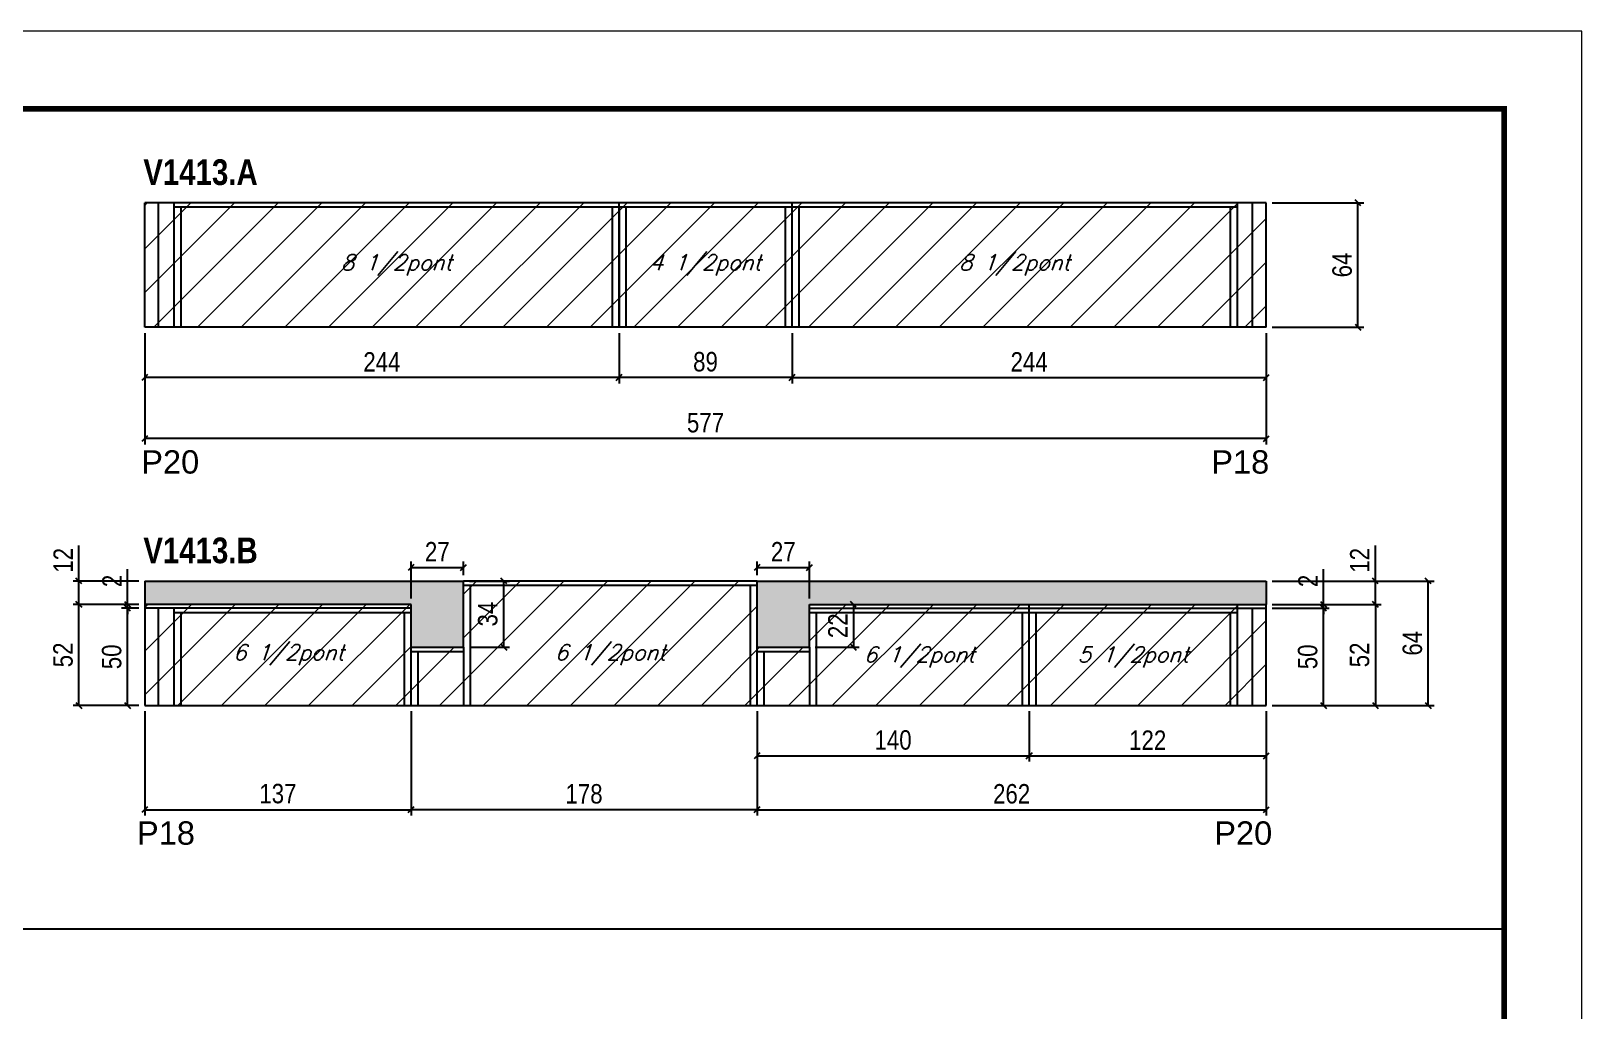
# Model space of a CAD drawing. Extents: x 3309 to 9563, y -2522 to 14608.
# Drawn here: x 7180 to 7978, y 9509 to 10014 of the extents above; entities that cross this region are included whole.
import ezdxf

# ---------------------------------------------------------------- set-up
doc = ezdxf.new("R2010")
doc.units = 0
doc.linetypes.add('DASHED', pattern=[0.75, 0.5, -0.25])
for name, color, linetype in [('5', 5, 'Continuous'), ('COTA', 241, 'Continuous'), ('NOMENCLATURA', 7, 'Continuous'), ('Painéis', 200, 'Continuous'), ('SARR_2.2x7', 40, 'Continuous'), ('SARR_3.5x7', 81, 'Continuous'), ('texto', 7, 'Continuous')]:
    doc.layers.add(name, color=color, linetype=linetype)
for name, color, linetype, lineweight in [('Folhas', 255, 'Continuous', 9), ('Hachura', 251, 'Continuous', 9), ('SARRAFO DE PRESSAO', 251, 'DASHED', 9)]:
    doc.layers.add(name, color=color, linetype=linetype, lineweight=lineweight)
doc.styles.add('COTA TECNICA', font='techl___.ttf', dxfattribs={"height": 10})
doc.styles.add('Romans', font='romans.shx')
doc.styles.get("Standard").update_dxf_attribs({"font": 'arial.ttf'})
doc.styles.add('TECNICA', font='techb___.ttf', dxfattribs={"height": 10})
doc.dimstyles.new('PAINEL', dxfattribs={"dimtxt": 10, "dimasz": 3, "dimexe": 3, "dimexo": 3, "dimgap": 3, "dimtad": 1, "dimdec": 1, "dimzin": 12, "dimdsep": 46, "dimtxsty": 'COTA TECNICA', "dimblk1": 'OBLIQUE', "dimblk2": 'OBLIQUE', "dimsah": 1, "dimcen": 0.9, "dimclrd": 4, "dimclre": 4, "dimclrt": 240, "dimadec": 1, "dimazin": 3, "dimtfac": 1, "dimtdec": 1, "dimtmove": 0, "dimatfit": 3, "dimfxl": 1, "dimtolj": 1, "dimtzin": 12, "dimarcsym": 0})

# ---------------------------------------------------------------- blocks, each defined once
blk = doc.blocks.new('9999999999')
at = {"layer": 'Folhas'}
blk.add_lwpolyline([(98138.98, 34190.21), (99623.98, 34190.21), (99623.98, 35240.21), (98138.98, 35240.21)], close=True, dxfattribs=at)
at = {"layer": 'Folhas', "color": 30, "const_width": 3}
blk.add_lwpolyline([(98213.98, 34230.21), (99583.98, 34230.21), (99583.98, 35200.21), (98213.98, 35200.21)], close=True, dxfattribs=at)
blk = doc.blocks.new('_Oblique')
at = {"color": 0, "linetype": 'ByBlock', "lineweight": -2}
blk.add_line((-0.5, -0.5), (0.5, 0.5), dxfattribs=at)
blk = doc.blocks.new('*D2034')
at = {"layer": 'COTA', "color": 4, "linetype": 'ByBlock', "lineweight": -2, "transparency": 16777216}
for p, q in [((7482.44, 9858.2), (7482.44, 9832.28)), ((7571.44, 9858.2), (7571.44, 9832.28)), ((7571.44, 9835.28), (7482.44, 9835.28))]:
    blk.add_line(p, q, dxfattribs=at)
at = {"layer": 'Defpoints', "color": 0, "linetype": 'ByBlock', "transparency": 16777216}
for p in [(7482.44, 9861.2), (7571.44, 9861.2), (7482.44, 9835.28)]:
    blk.add_point(p, dxfattribs=at)
at = {"layer": 'COTA', "color": 4, "linetype": 'ByBlock', "lineweight": -2, "transparency": 16777216, "xscale": 3, "yscale": 3, "zscale": 3, "rotation": 180}
blk.add_blockref('_Oblique', (7482.44, 9835.28), dxfattribs=at)
at = {"layer": 'COTA', "color": 4, "linetype": 'ByBlock', "lineweight": -2, "transparency": 16777216, "xscale": 3, "yscale": 3, "zscale": 3}
blk.add_blockref('_Oblique', (7571.44, 9835.28), dxfattribs=at)
at = {"layer": 'COTA', "color": 240, "linetype": 'ByBlock', "transparency": 16777216, "insert": (7526.94, 9843.38), "char_height": 10, "attachment_point": 5, "style": 'COTA TECNICA'}
blk.add_mtext('\\A1;89', dxfattribs=at)
blk = doc.blocks.new('*D2035')
at = {"layer": 'COTA', "color": 4, "linetype": 'ByBlock', "lineweight": -2, "transparency": 16777216}
for p, q in [((7238.44, 9858.2), (7238.44, 9832.28)), ((7482.44, 9858.2), (7482.44, 9832.28)), ((7482.44, 9835.28), (7238.44, 9835.28))]:
    blk.add_line(p, q, dxfattribs=at)
at = {"layer": 'Defpoints', "color": 0, "linetype": 'ByBlock', "transparency": 16777216}
for p in [(7238.44, 9861.2), (7482.44, 9861.2), (7238.44, 9835.28)]:
    blk.add_point(p, dxfattribs=at)
at = {"layer": 'COTA', "color": 4, "linetype": 'ByBlock', "lineweight": -2, "transparency": 16777216, "xscale": 3, "yscale": 3, "zscale": 3, "rotation": 180}
blk.add_blockref('_Oblique', (7238.44, 9835.28), dxfattribs=at)
at = {"layer": 'COTA', "color": 4, "linetype": 'ByBlock', "lineweight": -2, "transparency": 16777216, "xscale": 3, "yscale": 3, "zscale": 3}
blk.add_blockref('_Oblique', (7482.44, 9835.28), dxfattribs=at)
at = {"layer": 'COTA', "color": 240, "linetype": 'ByBlock', "transparency": 16777216, "insert": (7360.44, 9843.35), "char_height": 10, "attachment_point": 5, "style": 'COTA TECNICA'}
blk.add_mtext('\\A1;244', dxfattribs=at)
blk = doc.blocks.new('*D2070')
at = {"layer": 'COTA', "color": 4, "linetype": 'ByBlock', "lineweight": -2, "transparency": 16777216}
for p, q in [((7238.44, 9858.2), (7238.44, 9800.89)), ((7815.44, 9858.2), (7815.44, 9800.89)), ((7815.44, 9803.89), (7238.44, 9803.89))]:
    blk.add_line(p, q, dxfattribs=at)
at = {"layer": 'Defpoints', "color": 0, "linetype": 'ByBlock', "transparency": 16777216}
for p in [(7238.44, 9861.2), (7815.44, 9861.2), (7238.44, 9803.89)]:
    blk.add_point(p, dxfattribs=at)
at = {"layer": 'COTA', "color": 4, "linetype": 'ByBlock', "lineweight": -2, "transparency": 16777216, "xscale": 3, "yscale": 3, "zscale": 3, "rotation": 180}
blk.add_blockref('_Oblique', (7238.44, 9803.89), dxfattribs=at)
at = {"layer": 'COTA', "color": 4, "linetype": 'ByBlock', "lineweight": -2, "transparency": 16777216, "xscale": 3, "yscale": 3, "zscale": 3}
blk.add_blockref('_Oblique', (7815.44, 9803.89), dxfattribs=at)
at = {"layer": 'COTA', "color": 240, "linetype": 'ByBlock', "transparency": 16777216, "insert": (7526.94, 9812), "char_height": 10, "attachment_point": 5, "style": 'COTA TECNICA'}
blk.add_mtext('\\A1;577', dxfattribs=at)
blk = doc.blocks.new('*D2071')
at = {"layer": 'COTA', "color": 4, "lineweight": -2, "transparency": 16777216}
for p, q in [((7571.44, 9858.2), (7571.44, 9832.28)), ((7815.44, 9858.2), (7815.44, 9832.28)), ((7571.44, 9835.28), (7815.44, 9835.28))]:
    blk.add_line(p, q, dxfattribs=at)
at = {"layer": 'Defpoints', "color": 0, "transparency": 16777216}
for p in [(7571.44, 9861.2), (7815.44, 9861.2), (7815.44, 9835.28)]:
    blk.add_point(p, dxfattribs=at)
at = {"layer": 'COTA', "color": 4, "lineweight": -2, "transparency": 16777216, "xscale": 3, "yscale": 3, "zscale": 3, "rotation": 180}
blk.add_blockref('_Oblique', (7571.44, 9835.28), dxfattribs=at)
at = {"layer": 'COTA', "color": 4, "lineweight": -2, "transparency": 16777216, "xscale": 3, "yscale": 3, "zscale": 3}
blk.add_blockref('_Oblique', (7815.44, 9835.28), dxfattribs=at)
at = {"layer": 'COTA', "color": 240, "transparency": 16777216, "insert": (7693.44, 9843.35), "char_height": 10, "attachment_point": 5, "style": 'COTA TECNICA'}
blk.add_mtext('\\A1;244', dxfattribs=at)
blk = doc.blocks.new('*D2072')
at = {"layer": 'COTA', "color": 4, "lineweight": -2, "transparency": 16777216}
for p, q in [((7818.44, 9925.2), (7865.61, 9925.2)), ((7862.61, 9861.2), (7862.61, 9925.2)), ((7818.44, 9861.2), (7865.61, 9861.2))]:
    blk.add_line(p, q, dxfattribs=at)
at = {"layer": 'Defpoints', "color": 0, "transparency": 16777216}
for p in [(7815.44, 9925.2), (7862.61, 9925.2), (7815.44, 9861.2)]:
    blk.add_point(p, dxfattribs=at)
at = {"layer": 'COTA', "color": 4, "lineweight": -2, "transparency": 16777216, "xscale": 3, "yscale": 3, "zscale": 3}
for p, rotation in [((7862.61, 9925.2), 90), ((7862.61, 9861.2), 270)]:
    blk.add_blockref('_Oblique', p, dxfattribs=dict(at, rotation=rotation))
at = {"layer": 'COTA', "color": 240, "transparency": 16777216, "insert": (7854.51, 9893.2), "char_height": 10, "attachment_point": 5, "rotation": 90, "style": 'COTA TECNICA'}
blk.add_mtext('\\A1;64', dxfattribs=at)
blk = doc.blocks.new('*D2036')
at = {"layer": 'COTA', "color": 4, "linetype": 'ByBlock', "lineweight": -2, "transparency": 16777216}
for p, q in [((7553.44, 9663.61), (7553.44, 9637.69)), ((7693.44, 9663.61), (7693.44, 9637.69)), ((7553.44, 9640.69), (7693.44, 9640.69))]:
    blk.add_line(p, q, dxfattribs=at)
at = {"layer": 'Defpoints', "color": 0, "linetype": 'ByBlock', "transparency": 16777216}
for p in [(7553.44, 9666.61), (7693.44, 9666.61), (7693.44, 9640.69)]:
    blk.add_point(p, dxfattribs=at)
at = {"layer": 'COTA', "color": 4, "linetype": 'ByBlock', "lineweight": -2, "transparency": 16777216, "xscale": 3, "yscale": 3, "zscale": 3, "rotation": 180}
blk.add_blockref('_Oblique', (7553.44, 9640.69), dxfattribs=at)
at = {"layer": 'COTA', "color": 4, "linetype": 'ByBlock', "lineweight": -2, "transparency": 16777216, "xscale": 3, "yscale": 3, "zscale": 3}
blk.add_blockref('_Oblique', (7693.44, 9640.69), dxfattribs=at)
at = {"layer": 'COTA', "color": 240, "linetype": 'ByBlock', "transparency": 16777216, "insert": (7623.44, 9648.79), "char_height": 10, "attachment_point": 5, "style": 'COTA TECNICA'}
blk.add_mtext('\\A1;140', dxfattribs=at)
blk = doc.blocks.new('*D2037')
at = {"layer": 'COTA', "color": 4, "linetype": 'ByBlock', "lineweight": -2, "transparency": 16777216}
for p, q in [((7693.44, 9663.61), (7693.44, 9637.69)), ((7815.44, 9663.61), (7815.44, 9637.69)), ((7693.44, 9640.69), (7815.44, 9640.69))]:
    blk.add_line(p, q, dxfattribs=at)
at = {"layer": 'Defpoints', "color": 0, "linetype": 'ByBlock', "transparency": 16777216}
for p in [(7693.44, 9666.61), (7815.44, 9666.61), (7815.44, 9640.69)]:
    blk.add_point(p, dxfattribs=at)
at = {"layer": 'COTA', "color": 4, "linetype": 'ByBlock', "lineweight": -2, "transparency": 16777216, "xscale": 3, "yscale": 3, "zscale": 3, "rotation": 180}
blk.add_blockref('_Oblique', (7693.44, 9640.69), dxfattribs=at)
at = {"layer": 'COTA', "color": 4, "linetype": 'ByBlock', "lineweight": -2, "transparency": 16777216, "xscale": 3, "yscale": 3, "zscale": 3}
blk.add_blockref('_Oblique', (7815.44, 9640.69), dxfattribs=at)
at = {"layer": 'COTA', "color": 240, "linetype": 'ByBlock', "transparency": 16777216, "insert": (7754.44, 9648.75), "char_height": 10, "attachment_point": 5, "style": 'COTA TECNICA'}
blk.add_mtext('\\A1;122', dxfattribs=at)
blk = doc.blocks.new('*D2073')
at = {"layer": 'COTA', "color": 4, "linetype": 'ByBlock', "lineweight": -2, "transparency": 16777216}
for p, q in [((7553.44, 9663.61), (7553.44, 9609.98)), ((7815.44, 9663.61), (7815.44, 9609.98)), ((7553.44, 9612.98), (7815.44, 9612.98))]:
    blk.add_line(p, q, dxfattribs=at)
at = {"layer": 'Defpoints', "color": 0, "linetype": 'ByBlock', "transparency": 16777216}
for p in [(7553.44, 9666.61), (7815.44, 9666.61), (7815.44, 9612.98)]:
    blk.add_point(p, dxfattribs=at)
at = {"layer": 'COTA', "color": 4, "linetype": 'ByBlock', "lineweight": -2, "transparency": 16777216, "xscale": 3, "yscale": 3, "zscale": 3, "rotation": 180}
blk.add_blockref('_Oblique', (7553.44, 9612.98), dxfattribs=at)
at = {"layer": 'COTA', "color": 4, "linetype": 'ByBlock', "lineweight": -2, "transparency": 16777216, "xscale": 3, "yscale": 3, "zscale": 3}
blk.add_blockref('_Oblique', (7815.44, 9612.98), dxfattribs=at)
at = {"layer": 'COTA', "color": 240, "linetype": 'ByBlock', "transparency": 16777216, "insert": (7684.44, 9621.09), "char_height": 10, "attachment_point": 5, "style": 'COTA TECNICA'}
blk.add_mtext('\\A1;262', dxfattribs=at)
blk = doc.blocks.new('*D2074')
at = {"layer": 'COTA', "color": 4, "lineweight": -2, "transparency": 16777216}
for p, q in [((7375.44, 9663.61), (7375.44, 9609.98)), ((7553.44, 9663.61), (7553.44, 9609.98)), ((7553.44, 9612.98), (7375.44, 9612.98))]:
    blk.add_line(p, q, dxfattribs=at)
at = {"layer": 'Defpoints', "color": 0, "transparency": 16777216}
for p in [(7375.44, 9666.61), (7553.44, 9666.61), (7375.44, 9612.98)]:
    blk.add_point(p, dxfattribs=at)
at = {"layer": 'COTA', "color": 4, "lineweight": -2, "transparency": 16777216, "xscale": 3, "yscale": 3, "zscale": 3, "rotation": 180}
blk.add_blockref('_Oblique', (7375.44, 9612.98), dxfattribs=at)
at = {"layer": 'COTA', "color": 4, "lineweight": -2, "transparency": 16777216, "xscale": 3, "yscale": 3, "zscale": 3}
blk.add_blockref('_Oblique', (7553.44, 9612.98), dxfattribs=at)
at = {"layer": 'COTA', "color": 240, "transparency": 16777216, "insert": (7464.44, 9621.08), "char_height": 10, "attachment_point": 5, "style": 'COTA TECNICA'}
blk.add_mtext('\\A1;178', dxfattribs=at)
blk = doc.blocks.new('*D2075')
at = {"layer": 'COTA', "color": 4, "lineweight": -2, "transparency": 16777216}
for p, q in [((7583.44, 9718.61), (7606.03, 9718.61)), ((7603.03, 9718.61), (7603.03, 9696.61)), ((7583.44, 9696.61), (7606.03, 9696.61))]:
    blk.add_line(p, q, dxfattribs=at)
at = {"layer": 'Defpoints', "color": 0, "transparency": 16777216}
for p in [(7580.44, 9718.61), (7580.44, 9696.61), (7603.03, 9696.61)]:
    blk.add_point(p, dxfattribs=at)
at = {"layer": 'COTA', "color": 4, "lineweight": -2, "transparency": 16777216, "xscale": 3, "yscale": 3, "zscale": 3}
for p, rotation in [((7603.03, 9718.61), 90), ((7603.03, 9696.61), 270)]:
    blk.add_blockref('_Oblique', p, dxfattribs=dict(at, rotation=rotation))
at = {"layer": 'COTA', "color": 240, "transparency": 16777216, "insert": (7595.03, 9707.61), "char_height": 10, "attachment_point": 5, "rotation": 90, "style": 'COTA TECNICA'}
blk.add_mtext('\\A1;22', dxfattribs=at)
blk = doc.blocks.new('*D2030')
at = {"layer": 'COTA', "color": 4, "lineweight": -2, "transparency": 16777216}
for p, q in [((7235.44, 9718.61), (7201.54, 9718.61)), ((7204.54, 9666.61), (7204.54, 9718.61)), ((7235.44, 9666.61), (7201.54, 9666.61))]:
    blk.add_line(p, q, dxfattribs=at)
at = {"layer": 'Defpoints', "color": 0, "transparency": 16777216}
for p in [(7204.54, 9718.61), (7238.44, 9718.61), (7238.44, 9666.61)]:
    blk.add_point(p, dxfattribs=at)
at = {"layer": 'COTA', "color": 4, "lineweight": -2, "transparency": 16777216, "xscale": 3, "yscale": 3, "zscale": 3}
for p, rotation in [((7204.54, 9718.61), 90), ((7204.54, 9666.61), 270)]:
    blk.add_blockref('_Oblique', p, dxfattribs=dict(at, rotation=rotation))
at = {"layer": 'COTA', "color": 240, "transparency": 16777216, "insert": (7196.43, 9692.61), "char_height": 10, "attachment_point": 5, "rotation": 90, "style": 'COTA TECNICA'}
blk.add_mtext('\\A1;52', dxfattribs=at)
blk = doc.blocks.new('*D2031')
at = {"layer": 'COTA', "color": 4, "lineweight": -2, "transparency": 16777216}
for p, q in [((7204.54, 9730.61), (7204.54, 9748.92)), ((7235.44, 9730.61), (7201.54, 9730.61)), ((7204.54, 9718.61), (7204.54, 9730.61)), ((7235.44, 9718.61), (7201.54, 9718.61))]:
    blk.add_line(p, q, dxfattribs=at)
at = {"layer": 'Defpoints', "color": 0, "transparency": 16777216}
for p in [(7204.54, 9730.61), (7238.44, 9730.61), (7238.44, 9718.61)]:
    blk.add_point(p, dxfattribs=at)
at = {"layer": 'COTA', "color": 4, "lineweight": -2, "transparency": 16777216, "xscale": 3, "yscale": 3, "zscale": 3}
for p, rotation in [((7204.54, 9730.61), 90), ((7204.54, 9718.61), 270)]:
    blk.add_blockref('_Oblique', p, dxfattribs=dict(at, rotation=rotation))
at = {"layer": 'COTA', "color": 240, "transparency": 16777216, "insert": (7196.48, 9741.26), "char_height": 10, "attachment_point": 5, "rotation": 90, "style": 'COTA TECNICA'}
blk.add_mtext('\\A1;12', dxfattribs=at)
blk = doc.blocks.new('*D2059')
at = {"layer": 'COTA', "color": 4, "lineweight": -2, "transparency": 16777216}
for p, q in [((7238.44, 9663.61), (7238.44, 9609.98)), ((7375.44, 9663.61), (7375.44, 9609.98)), ((7238.44, 9612.98), (7375.44, 9612.98))]:
    blk.add_line(p, q, dxfattribs=at)
at = {"layer": 'Defpoints', "color": 0, "transparency": 16777216}
for p in [(7238.44, 9666.61), (7375.44, 9666.61), (7375.44, 9612.98)]:
    blk.add_point(p, dxfattribs=at)
at = {"layer": 'COTA', "color": 4, "lineweight": -2, "transparency": 16777216, "xscale": 3, "yscale": 3, "zscale": 3, "rotation": 180}
blk.add_blockref('_Oblique', (7238.44, 9612.98), dxfattribs=at)
at = {"layer": 'COTA', "color": 4, "lineweight": -2, "transparency": 16777216, "xscale": 3, "yscale": 3, "zscale": 3}
blk.add_blockref('_Oblique', (7375.44, 9612.98), dxfattribs=at)
at = {"layer": 'COTA', "color": 240, "transparency": 16777216, "insert": (7306.94, 9621.2), "char_height": 10, "attachment_point": 5, "style": 'COTA TECNICA'}
blk.add_mtext('\\A1;137', dxfattribs=at)
blk = doc.blocks.new('*D2060')
at = {"layer": 'COTA', "color": 4, "lineweight": -2, "transparency": 16777216}
for p, q in [((7405.44, 9730.61), (7426.17, 9730.61)), ((7423.17, 9696.61), (7423.17, 9730.61)), ((7405.44, 9696.61), (7426.17, 9696.61))]:
    blk.add_line(p, q, dxfattribs=at)
at = {"layer": 'Defpoints', "color": 0, "transparency": 16777216}
for p in [(7402.44, 9730.61), (7423.17, 9730.61), (7402.44, 9696.61)]:
    blk.add_point(p, dxfattribs=at)
at = {"layer": 'COTA', "color": 4, "lineweight": -2, "transparency": 16777216, "xscale": 3, "yscale": 3, "zscale": 3}
for p, rotation in [((7423.17, 9730.61), 90), ((7423.17, 9696.61), 270)]:
    blk.add_blockref('_Oblique', p, dxfattribs=dict(at, rotation=rotation))
at = {"layer": 'COTA', "color": 240, "transparency": 16777216, "insert": (7414.95, 9713.61), "char_height": 10, "attachment_point": 5, "rotation": 90, "style": 'COTA TECNICA'}
blk.add_mtext('\\A1;34', dxfattribs=at)
blk = doc.blocks.new('*D2061')
at = {"layer": 'COTA', "color": 4, "lineweight": -2, "transparency": 16777216}
for p, q in [((7818.44, 9718.61), (7874.59, 9718.61)), ((7871.59, 9718.61), (7871.59, 9666.61)), ((7818.44, 9666.61), (7874.59, 9666.61))]:
    blk.add_line(p, q, dxfattribs=at)
at = {"layer": 'Defpoints', "color": 0, "transparency": 16777216}
for p in [(7815.44, 9718.61), (7815.44, 9666.61), (7871.59, 9666.61)]:
    blk.add_point(p, dxfattribs=at)
at = {"layer": 'COTA', "color": 4, "lineweight": -2, "transparency": 16777216, "xscale": 3, "yscale": 3, "zscale": 3}
for p, rotation in [((7871.59, 9718.61), 90), ((7871.59, 9666.61), 270)]:
    blk.add_blockref('_Oblique', p, dxfattribs=dict(at, rotation=rotation))
at = {"layer": 'COTA', "color": 240, "transparency": 16777216, "insert": (7863.48, 9692.61), "char_height": 10, "attachment_point": 5, "rotation": 90, "style": 'COTA TECNICA'}
blk.add_mtext('\\A1;52', dxfattribs=at)
blk = doc.blocks.new('*D2062')
at = {"layer": 'COTA', "color": 4, "lineweight": -2, "transparency": 16777216}
for p, q in [((7871.59, 9730.61), (7871.59, 9748.92)), ((7818.44, 9730.61), (7874.59, 9730.61)), ((7871.59, 9718.61), (7871.59, 9730.61)), ((7818.44, 9718.61), (7874.59, 9718.61))]:
    blk.add_line(p, q, dxfattribs=at)
at = {"layer": 'Defpoints', "color": 0, "transparency": 16777216}
for p in [(7815.44, 9730.61), (7871.59, 9730.61), (7815.44, 9718.61)]:
    blk.add_point(p, dxfattribs=at)
at = {"layer": 'COTA', "color": 4, "lineweight": -2, "transparency": 16777216, "xscale": 3, "yscale": 3, "zscale": 3}
for p, rotation in [((7871.59, 9730.61), 90), ((7871.59, 9718.61), 270)]:
    blk.add_blockref('_Oblique', p, dxfattribs=dict(at, rotation=rotation))
at = {"layer": 'COTA', "color": 240, "transparency": 16777216, "insert": (7863.54, 9741.26), "char_height": 10, "attachment_point": 5, "rotation": 90, "style": 'COTA TECNICA'}
blk.add_mtext('\\A1;12', dxfattribs=at)
blk = doc.blocks.new('*D2063')
at = {"layer": 'COTA', "color": 4, "lineweight": -2, "transparency": 16777216}
for p, q in [((7818.44, 9730.61), (7901.75, 9730.61)), ((7898.75, 9666.61), (7898.75, 9730.61)), ((7818.44, 9666.61), (7901.75, 9666.61))]:
    blk.add_line(p, q, dxfattribs=at)
at = {"layer": 'Defpoints', "color": 0, "transparency": 16777216}
for p in [(7815.44, 9730.61), (7898.75, 9730.61), (7815.44, 9666.61)]:
    blk.add_point(p, dxfattribs=at)
at = {"layer": 'COTA', "color": 4, "lineweight": -2, "transparency": 16777216, "xscale": 3, "yscale": 3, "zscale": 3}
for p, rotation in [((7898.75, 9730.61), 90), ((7898.75, 9666.61), 270)]:
    blk.add_blockref('_Oblique', p, dxfattribs=dict(at, rotation=rotation))
at = {"layer": 'COTA', "color": 240, "transparency": 16777216, "insert": (7890.64, 9698.61), "char_height": 10, "attachment_point": 5, "rotation": 90, "style": 'COTA TECNICA'}
blk.add_mtext('\\A1;64', dxfattribs=at)
blk = doc.blocks.new('*D2064')
at = {"layer": 'COTA', "color": 4, "lineweight": -2, "transparency": 16777216}
for p, q in [((7375.44, 9721.61), (7375.44, 9740.61)), ((7375.44, 9737.61), (7402.44, 9737.61)), ((7402.44, 9733.61), (7402.44, 9740.61))]:
    blk.add_line(p, q, dxfattribs=at)
at = {"layer": 'Defpoints', "color": 0, "transparency": 16777216}
for p in [(7402.44, 9737.61), (7402.44, 9730.61), (7375.44, 9718.61)]:
    blk.add_point(p, dxfattribs=at)
at = {"layer": 'COTA', "color": 4, "lineweight": -2, "transparency": 16777216, "xscale": 3, "yscale": 3, "zscale": 3, "rotation": 180}
blk.add_blockref('_Oblique', (7375.44, 9737.61), dxfattribs=at)
at = {"layer": 'COTA', "color": 4, "lineweight": -2, "transparency": 16777216, "xscale": 3, "yscale": 3, "zscale": 3}
blk.add_blockref('_Oblique', (7402.44, 9737.61), dxfattribs=at)
at = {"layer": 'COTA', "color": 240, "transparency": 16777216, "insert": (7388.94, 9745.68), "char_height": 10, "attachment_point": 5, "style": 'COTA TECNICA'}
blk.add_mtext('\\A1;27', dxfattribs=at)
blk = doc.blocks.new('*D2065')
at = {"layer": 'COTA', "color": 4, "lineweight": -2, "transparency": 16777216}
for p, q in [((7553.44, 9733.61), (7553.44, 9740.61)), ((7553.44, 9737.61), (7580.44, 9737.61)), ((7580.44, 9721.61), (7580.44, 9740.61))]:
    blk.add_line(p, q, dxfattribs=at)
at = {"layer": 'Defpoints', "color": 0, "transparency": 16777216}
for p in [(7580.44, 9737.61), (7553.44, 9730.61), (7580.44, 9718.61)]:
    blk.add_point(p, dxfattribs=at)
at = {"layer": 'COTA', "color": 4, "lineweight": -2, "transparency": 16777216, "xscale": 3, "yscale": 3, "zscale": 3, "rotation": 180}
blk.add_blockref('_Oblique', (7553.44, 9737.61), dxfattribs=at)
at = {"layer": 'COTA', "color": 4, "lineweight": -2, "transparency": 16777216, "xscale": 3, "yscale": 3, "zscale": 3}
blk.add_blockref('_Oblique', (7580.44, 9737.61), dxfattribs=at)
at = {"layer": 'COTA', "color": 240, "transparency": 16777216, "insert": (7566.94, 9745.68), "char_height": 10, "attachment_point": 5, "style": 'COTA TECNICA'}
blk.add_mtext('\\A1;27', dxfattribs=at)
blk = doc.blocks.new('*D2084')
at = {"layer": 'COTA', "color": 4, "lineweight": -2, "transparency": 16777216}
for p, q in [((7818.44, 9716.61), (7847.88, 9716.61)), ((7844.88, 9666.61), (7844.88, 9716.61)), ((7818.44, 9666.61), (7847.88, 9666.61))]:
    blk.add_line(p, q, dxfattribs=at)
at = {"layer": 'Defpoints', "color": 0, "transparency": 16777216}
for p in [(7815.44, 9716.61), (7844.88, 9716.61), (7815.44, 9666.61)]:
    blk.add_point(p, dxfattribs=at)
at = {"layer": 'COTA', "color": 4, "lineweight": -2, "transparency": 16777216, "xscale": 3, "yscale": 3, "zscale": 3}
for p, rotation in [((7844.88, 9716.61), 90), ((7844.88, 9666.61), 270)]:
    blk.add_blockref('_Oblique', p, dxfattribs=dict(at, rotation=rotation))
at = {"layer": 'COTA', "color": 240, "transparency": 16777216, "insert": (7836.77, 9691.61), "char_height": 10, "attachment_point": 5, "rotation": 90, "style": 'COTA TECNICA'}
blk.add_mtext('\\A1;50', dxfattribs=at)
blk = doc.blocks.new('*D2085')
at = {"layer": 'COTA', "color": 4, "lineweight": -2, "transparency": 16777216}
for p, q in [((7844.88, 9718.61), (7844.88, 9736.72)), ((7818.44, 9718.61), (7847.88, 9718.61)), ((7818.44, 9716.61), (7847.88, 9716.61)), ((7844.88, 9716.61), (7844.88, 9718.61)), ((7844.88, 9716.61), (7844.88, 9713.61))]:
    blk.add_line(p, q, dxfattribs=at)
at = {"layer": 'Defpoints', "color": 0, "transparency": 16777216}
for p in [(7815.44, 9718.61), (7815.44, 9716.61), (7844.88, 9718.61)]:
    blk.add_point(p, dxfattribs=at)
at = {"layer": 'COTA', "color": 4, "lineweight": -2, "transparency": 16777216, "xscale": 3, "yscale": 3, "zscale": 3}
for p, rotation in [((7844.88, 9718.61), 270), ((7844.88, 9716.61), 90)]:
    blk.add_blockref('_Oblique', p, dxfattribs=dict(at, rotation=rotation))
at = {"layer": 'COTA', "color": 240, "transparency": 16777216, "insert": (7836.88, 9730.66), "char_height": 10, "attachment_point": 5, "rotation": 90, "style": 'COTA TECNICA'}
blk.add_mtext('\\A1;2', dxfattribs=at)
blk = doc.blocks.new('*D2086')
at = {"layer": 'COTA', "color": 4, "lineweight": -2, "transparency": 16777216}
for p, q in [((7235.44, 9716.61), (7226.56, 9716.61)), ((7229.56, 9666.61), (7229.56, 9716.61)), ((7235.44, 9666.61), (7226.56, 9666.61))]:
    blk.add_line(p, q, dxfattribs=at)
at = {"layer": 'Defpoints', "color": 0, "transparency": 16777216}
for p in [(7229.56, 9716.61), (7238.44, 9716.61), (7238.44, 9666.61)]:
    blk.add_point(p, dxfattribs=at)
at = {"layer": 'COTA', "color": 4, "lineweight": -2, "transparency": 16777216, "xscale": 3, "yscale": 3, "zscale": 3}
for p, rotation in [((7229.56, 9716.61), 90), ((7229.56, 9666.61), 270)]:
    blk.add_blockref('_Oblique', p, dxfattribs=dict(at, rotation=rotation))
at = {"layer": 'COTA', "color": 240, "transparency": 16777216, "insert": (7221.45, 9691.61), "char_height": 10, "attachment_point": 5, "rotation": 90, "style": 'COTA TECNICA'}
blk.add_mtext('\\A1;50', dxfattribs=at)
blk = doc.blocks.new('*D2087')
at = {"layer": 'COTA', "color": 4, "lineweight": -2, "transparency": 16777216}
for p, q in [((7229.56, 9718.61), (7229.56, 9736.72)), ((7235.44, 9718.61), (7226.56, 9718.61)), ((7235.44, 9716.61), (7226.56, 9716.61)), ((7229.56, 9716.61), (7229.56, 9718.61)), ((7229.56, 9716.61), (7229.56, 9713.61))]:
    blk.add_line(p, q, dxfattribs=at)
at = {"layer": 'Defpoints', "color": 0, "transparency": 16777216}
for p in [(7229.56, 9718.61), (7238.44, 9718.61), (7238.44, 9716.61)]:
    blk.add_point(p, dxfattribs=at)
at = {"layer": 'COTA', "color": 4, "lineweight": -2, "transparency": 16777216, "xscale": 3, "yscale": 3, "zscale": 3}
for p, rotation in [((7229.56, 9718.61), 270), ((7229.56, 9716.61), 90)]:
    blk.add_blockref('_Oblique', p, dxfattribs=dict(at, rotation=rotation))
at = {"layer": 'COTA', "color": 240, "transparency": 16777216, "insert": (7221.56, 9730.66), "char_height": 10, "attachment_point": 5, "rotation": 90, "style": 'COTA TECNICA'}
blk.add_mtext('\\A1;2', dxfattribs=at)

msp = doc.modelspace()

# ---------------------------------------------------------------- hatches: boundary and pattern name
at = {"layer": 'COTA'}
h = msp.add_hatch(dxfattribs=at)
h.set_pattern_fill('AR-CONC', color=256, scale=0.03)
h.paths.add_polyline_path([(7402.44, 9730.61), (7238.44, 9730.61), (7238.44, 9718.61), (7375.44, 9718.61), (7375.44, 9696.61), (7402.44, 9696.61)])
h.paths.add_polyline_path([(7580.44, 9718.61), (7815.44, 9718.61), (7815.44, 9730.61), (7553.44, 9730.61), (7553.44, 9696.61), (7580.44, 9696.61)])
at = {"layer": 'Hachura', "linetype": 'ByBlock'}
h = msp.add_hatch(dxfattribs=at)
h.set_pattern_fill('ANSI31', color=256, scale=5)
h.set_pattern_definition([(45, (225.953, -2297.15), (-11.22532, 11.22532), [])])
h.paths.add_polyline_path([(7482.44, 9861.2), (7482.44, 9925.2), (7238.44, 9925.2), (7238.44, 9861.2)])
h.paths.add_polyline_path([(7571.44, 9861.2), (7571.44, 9925.2), (7482.44, 9925.2), (7482.44, 9861.2)])
h.paths.add_polyline_path([(7815.44, 9861.2), (7815.44, 9925.2), (7571.44, 9925.2), (7571.44, 9861.2)])
h = msp.add_hatch(dxfattribs=at)
h.set_pattern_fill('ANSI31', color=256, scale=5)
h.set_pattern_definition([(45, (1585, 0), (-11.22532, 11.22532), [])])
h.paths.add_polyline_path([(7238.44, 9718.61), (7238.44, 9666.61), (7375.44, 9666.61), (7375.44, 9718.61)])
h.paths.add_polyline_path([(7553.44, 9666.61), (7553.44, 9730.61), (7402.44, 9730.61), (7402.44, 9696.61), (7375.44, 9696.61), (7375.44, 9666.61)])
h.paths.add_polyline_path([(7580.44, 9718.61), (7580.44, 9696.61), (7553.44, 9696.61), (7553.44, 9666.61), (7693.44, 9666.61), (7693.44, 9718.61)])
h.paths.add_polyline_path([(7693.44, 9718.61), (7693.44, 9666.61), (7815.44, 9666.61), (7815.44, 9718.61)])

# ---------------------------------------------------------------- linework, layer by layer
at = {"layer": 'COTA'}
for p, q in [((7238.44, 9730.61), (7238.44, 9718.61)), ((7238.44, 9730.61), (7402.44, 9730.61)), ((7553.44, 9730.61), (7815.44, 9730.61)), ((7815.44, 9730.61), (7815.44, 9718.61)), ((7402.44, 9696.61), (7402.44, 9666.61)), ((7580.44, 9696.61), (7580.44, 9666.61)), ((6873.98, 9551.77), (7937.87, 9551.77))]:
    msp.add_line(p, q, dxfattribs=at)
at = {"layer": 'Painéis', "linetype": 'ByBlock'}
for p, q in [((7815.44, 9925.2), (7238.44, 9925.2)), ((7238.44, 9861.2), (7238.44, 9925.2)), ((7482.44, 9861.2), (7482.44, 9925.2)), ((7571.44, 9861.2), (7571.44, 9925.2)), ((7815.44, 9861.2), (7815.44, 9925.2)), ((7815.44, 9861.2), (7238.44, 9861.2)), ((7402.44, 9696.61), (7402.44, 9730.61)), ((7553.44, 9730.61), (7402.44, 9730.61)), ((7553.44, 9666.61), (7553.44, 9730.61)), ((7375.44, 9718.61), (7238.44, 9718.61)), ((7238.44, 9718.61), (7238.44, 9666.61)), ((7375.44, 9716.61), (7238.44, 9716.61)), ((7375.44, 9666.61), (7375.44, 9718.61)), ((7580.44, 9718.61), (7815.44, 9718.61)), ((7580.44, 9696.61), (7580.44, 9718.61)), ((7580.44, 9716.61), (7815.44, 9716.61)), ((7693.44, 9666.61), (7693.44, 9718.61)), ((7815.44, 9666.61), (7815.44, 9718.61)), ((7375.44, 9696.61), (7402.44, 9696.61)), ((7553.44, 9696.61), (7580.44, 9696.61)), ((7238.44, 9666.61), (7815.44, 9666.61))]:
    msp.add_line(p, q, dxfattribs=at)
at = {"layer": 'SARR_2.2x7', "linetype": 'Continuous'}
for p, q in [((7245.44, 9861.2), (7245.44, 9925.2)), ((7482.44, 9923), (7253.44, 9923)), ((7571.44, 9923), (7482.44, 9923)), ((7800.44, 9923), (7571.44, 9923)), ((7808.44, 9861.2), (7808.44, 9925.2)), ((7402.44, 9728.41), (7553.44, 9728.41)), ((7245.44, 9666.61), (7245.44, 9716.61)), ((7253.44, 9714.41), (7375.44, 9714.41)), ((7580.44, 9714.41), (7693.44, 9714.41)), ((7693.44, 9714.41), (7800.44, 9714.41)), ((7808.44, 9666.61), (7808.44, 9716.61)), ((7375.44, 9694.41), (7402.44, 9694.41)), ((7553.44, 9694.41), (7580.44, 9694.41))]:
    msp.add_line(p, q, dxfattribs=at)
at = {"layer": 'SARR_3.5x7'}
for p, q in [((7253.44, 9925.2), (7253.44, 9861.2)), ((7256.94, 9923), (7256.94, 9861.2)), ((7478.94, 9923), (7478.94, 9861.2)), ((7482.44, 9923), (7482.44, 9861.2)), ((7485.94, 9923), (7485.94, 9861.2)), ((7567.94, 9923), (7567.94, 9861.2)), ((7574.94, 9923), (7574.94, 9861.2)), ((7796.94, 9923), (7796.94, 9861.2)), ((7800.44, 9925.2), (7800.44, 9861.2)), ((7405.94, 9728.41), (7405.94, 9666.61)), ((7549.94, 9728.41), (7549.94, 9666.61)), ((7253.44, 9716.61), (7253.44, 9666.61)), ((7256.94, 9714.41), (7256.94, 9666.61)), ((7371.94, 9714.41), (7371.94, 9666.61)), ((7583.94, 9714.41), (7583.94, 9666.61)), ((7689.94, 9714.41), (7689.94, 9666.61)), ((7696.94, 9714.41), (7696.94, 9666.61)), ((7796.94, 9714.41), (7796.94, 9666.61)), ((7800.44, 9718.61), (7800.44, 9666.61)), ((7378.94, 9694.41), (7378.94, 9666.61)), ((7556.94, 9694.41), (7556.94, 9666.61))]:
    msp.add_line(p, q, dxfattribs=at)

# ---------------------------------------------------------------- block references
at = {"layer": 'SARRAFO DE PRESSAO', "color": 6, "linetype": 'ByBlock'}
msp.add_blockref('9999999999', (-91646.11, -25226.65), dxfattribs=at)

# ---------------------------------------------------------------- texts
at = {"layer": '5', "linetype": 'Continuous'}
for s, rotation, p in [('P20', 0.00004, (7236.64, 9785.88)), ('P18', 0.00004, (7787.15, 9785.88)), ('P18', 359.99996, (7234.44, 9594.97)), ('P20', 359.99996, (7788.68, 9594.97))]:
    msp.add_text(s, height=12, rotation=rotation, dxfattribs=at).set_placement(p)
at = {"layer": 'NOMENCLATURA', "style": 'TECNICA'}
for s, p in [('V1413.A', (7237.72, 9934.38)), ('V1413.B', (7237.72, 9739.79))]:
    msp.add_text(s, height=13.2, dxfattribs=at).set_placement(p)
at = {"layer": 'texto', "color": 2, "char_height": 8, "attachment_point": 5, "style": 'Romans'}
for s, insert in [('{\\Q19;\\C256;8 1/2pont}', (7367.94, 9893.2)), ('{\\Q19;\\C256;4 1/2pont}', (7526.94, 9893.2)), ('{\\Q19;\\C256;8 1/2pont}', (7685.94, 9893.2)), ('{\\Q19;\\C256;6 1/2pont}', (7312.44, 9692.61)), ('{\\Q19;\\C256;6 1/2pont}', (7477.94, 9692.61)), ('{\\Q19;\\C256;6 1/2pont}', (7636.94, 9691.51)), ('{\\Q19;\\C256;5 1/2pont}', (7746.94, 9691.51))]:
    msp.add_mtext(s, dxfattribs=dict(at, insert=insert))

# ---------------------------------------------------------------- dimensions: what is measured, and where the dimension line sits
at = {"layer": 'COTA'}
for base, p1, p2, angle, picture, middle in [((7862.61, 9925.2), (7815.44, 9861.2), (7815.44, 9925.2), 90, '*D2072', (7854.51, 9893.2)), ((7204.54, 9730.61), (7238.44, 9718.61), (7238.44, 9730.61), 90, '*D2031', (7196.48, 9741.26)), ((7871.59, 9730.61), (7815.44, 9718.61), (7815.44, 9730.61), 90, '*D2062', (7863.54, 9741.26)), ((7229.56, 9718.61), (7238.44, 9716.61), (7238.44, 9718.61), 90, '*D2087', (7221.56, 9730.66)), ((7844.88, 9718.61), (7815.44, 9716.61), (7815.44, 9718.61), 90, '*D2085', (7836.88, 9730.66)), ((7423.17, 9730.61), (7402.44, 9696.61), (7402.44, 9730.61), 90, '*D2060', (7414.95, 9713.61)), ((7898.75, 9730.61), (7815.44, 9666.61), (7815.44, 9730.61), 90, '*D2063', (7890.64, 9698.61)), ((7204.54, 9718.61), (7238.44, 9666.61), (7238.44, 9718.61), 90, '*D2030', (7196.43, 9692.61)), ((7603.03, 9696.61), (7580.44, 9718.61), (7580.44, 9696.61), 90, '*D2075', (7595.03, 9707.61)), ((7871.59, 9666.61), (7815.44, 9718.61), (7815.44, 9666.61), 90, '*D2061', (7863.48, 9692.61)), ((7229.56, 9716.61), (7238.44, 9666.61), (7238.44, 9716.61), 90, '*D2086', (7221.45, 9691.61)), ((7844.88, 9716.61), (7815.44, 9666.61), (7815.44, 9716.61), 90, '*D2084', (7836.77, 9691.61)), ((7375.44, 9612.98), (7238.44, 9666.61), (7375.44, 9666.61), 180, '*D2059', (7306.94, 9621.2)), ((7375.44, 9612.98), (7553.44, 9666.61), (7375.44, 9666.61), 180, '*D2074', (7464.44, 9621.08))]:
    dim = msp.add_linear_dim(base=base, p1=p1, p2=p2, angle=angle, dimstyle='PAINEL', dxfattribs=at)
    dim.commit()
    dim.dimension.update_dxf_attribs({"geometry": picture, "text_midpoint": middle})
at = {"layer": 'COTA', "linetype": 'ByBlock'}
dim = msp.add_linear_dim(base=(7238.44, 9835.28), p1=(7482.44, 9861.2), p2=(7238.44, 9861.2), angle=180, dimstyle='PAINEL', override={"dimtmove": 1}, dxfattribs=at)
dim.commit()
dim.dimension.update_dxf_attribs({"geometry": '*D2035', "text_midpoint": (7360.44, 9843.35)})
for base, p1, p2, picture, middle in [((7238.44, 9803.89), (7815.44, 9861.2), (7238.44, 9861.2), '*D2070', (7526.94, 9812)), ((7482.44, 9835.28), (7571.44, 9861.2), (7482.44, 9861.2), '*D2034', (7526.94, 9843.38))]:
    dim = msp.add_linear_dim(base=base, p1=p1, p2=p2, angle=180, dimstyle='PAINEL', dxfattribs=at)
    dim.commit()
    dim.dimension.update_dxf_attribs({"geometry": picture, "text_midpoint": middle})
at = {"layer": 'COTA'}
for base, p1, p2, picture, middle in [((7815.44, 9835.28), (7571.44, 9861.2), (7815.44, 9861.2), '*D2071', (7693.44, 9843.35)), ((7402.44, 9737.61), (7375.44, 9718.61), (7402.44, 9730.61), '*D2064', (7388.94, 9745.68)), ((7580.44, 9737.61), (7553.44, 9730.61), (7580.44, 9718.61), '*D2065', (7566.94, 9745.68))]:
    dim = msp.add_linear_dim(base=base, p1=p1, p2=p2, dimstyle='PAINEL', dxfattribs=at)
    dim.commit()
    dim.dimension.update_dxf_attribs({"geometry": picture, "text_midpoint": middle})
at = {"layer": 'COTA', "linetype": 'ByBlock'}
for base, p2, picture, middle in [((7693.44, 9640.69), (7693.44, 9666.61), '*D2036', (7623.44, 9648.79)), ((7815.44, 9612.98), (7815.44, 9666.61), '*D2073', (7684.44, 9621.09))]:
    dim = msp.add_linear_dim(base=base, p1=(7553.44, 9666.61), p2=p2, dimstyle='PAINEL', dxfattribs=at)
    dim.commit()
    dim.dimension.update_dxf_attribs({"geometry": picture, "text_midpoint": middle})
dim = msp.add_linear_dim(base=(7815.44, 9640.69), p1=(7693.44, 9666.61), p2=(7815.44, 9666.61), dimstyle='PAINEL', override={"dimtmove": 1}, dxfattribs=at)
dim.commit()
dim.dimension.update_dxf_attribs({"geometry": '*D2037', "text_midpoint": (7754.44, 9648.75)})

doc.saveas('drawing.dxf')
